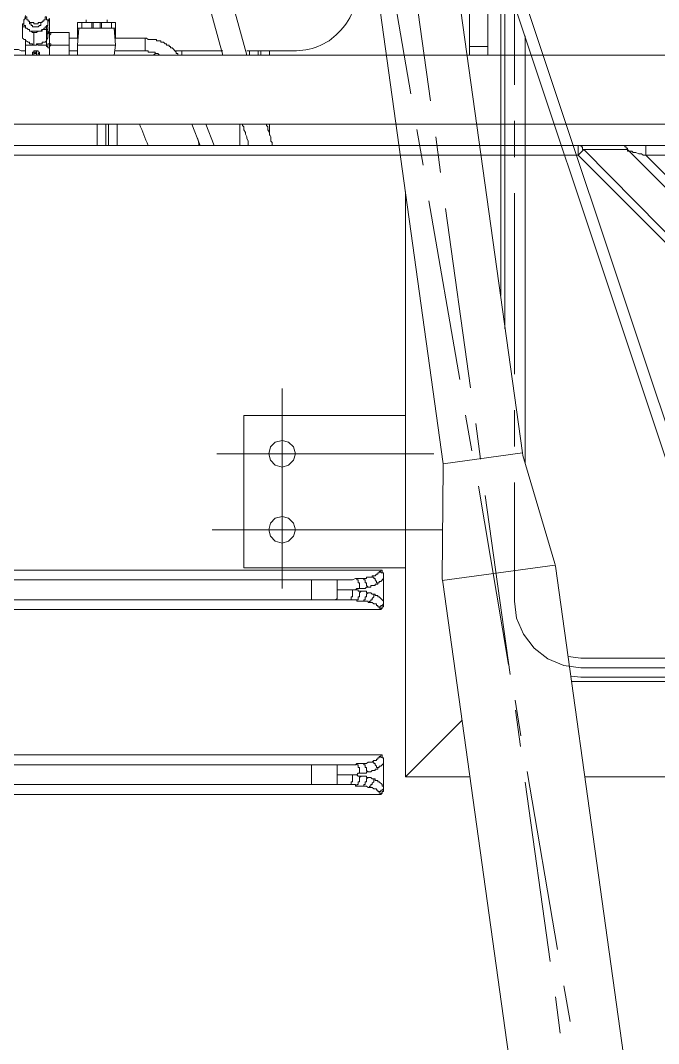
# Model space of a CAD drawing. Header units: millimetres. Extents: x 25083 to 52777, y 24772 to 45779.
# Drawn here: x 49148.9 to 49317, y 36338.2 to 36607.4 of the extents above; entities that cross this region are included whole.
import ezdxf

# ---------------------------------------------------------------- set-up
doc = ezdxf.new("R2010")
doc.units = ezdxf.units.MM
doc.layers.add('小车', color=7, linetype='Continuous')
doc.styles.get("Standard").update_dxf_attribs({"font": ''})
doc.styles.get('Standard').set_extended_font_data('SimSun')
doc.dimstyles.new('15', dxfattribs={"dimtxt": 15, "dimasz": 10, "dimexe": 2, "dimexo": 1, "dimgap": 1, "dimtad": 1, "dimdsep": 46, "dimtxsty": 'Standard', "dimcen": 2.5, "dimadec": 0, "dimazin": 0, "dimtfac": 1, "dimtmove": 2, "dimatfit": 3, "dimfxl": 1, "dimtolj": 1, "dimarcsym": 0})

# ---------------------------------------------------------------- blocks, each defined once
blk = doc.blocks.new('zw$D2F4')
at = {"color": 7, "lineweight": 5}
for points in [[(377.3, 717.84), (377.3, 761.66)], [(382.13, 761.66), (382.13, 717.84)], [(313.06, 738.26), (318.63, 717.84)], [(307.11, 736.78), (312.31, 717.84)], [(260.69, 727.86), (260.32, 727.86), (260.32, 727.49), (259.95, 727.12), (259.95, 726.75)], [(261.44, 726.38), (261.44, 726.75), (261.07, 726.75), (261.07, 727.12), (260.69, 727.12), (260.69, 727.86)], [(265.52, 727.86), (265.52, 727.12), (265.15, 727.12), (265.15, 726.75), (264.78, 726.75), (264.78, 726.38), (264.41, 726.38)], [(266.26, 726.01), (266.26, 727.12), (265.89, 727.12), (265.89, 727.49), (265.89, 727.86), (265.52, 727.86)], [(266.64, 724.15), (266.64, 727.49)], [(276.29, 726.38), (276.29, 727.12)], [(281.86, 726.38), (281.86, 727.12)], [(259.58, 725.26), (259.58, 726.01), (259.95, 726.01), (259.95, 726.75)], [(259.58, 722.29), (259.58, 725.26)], [(261.07, 724.52), (260.69, 724.89), (260.32, 724.89), (260.32, 725.26), (259.58, 725.26)], [(259.95, 726.75), (259.95, 725.64), (260.32, 725.64), (260.32, 725.26), (260.32, 724.89), (260.69, 724.89), (261.07, 724.52)], [(261.07, 724.52), (261.44, 724.52), (261.44, 724.15), (263.29, 724.15), (264.04, 724.15)], [(262.55, 723.78), (262.18, 723.78), (261.81, 724.15), (261.44, 724.15), (261.44, 724.52), (261.07, 724.52)], [(262.92, 726.01), (262.55, 726.01), (262.55, 726.38), (261.44, 726.38)], [(261.81, 726.01), (261.44, 726.01), (261.44, 726.38)], [(264.41, 726.38), (264.41, 725.64), (264.04, 725.64), (263.66, 725.26), (262.18, 725.26), (262.18, 725.64), (261.81, 725.64), (261.81, 726.01)], [(264.41, 726.38), (263.66, 726.38), (263.66, 726.01), (262.92, 726.01)], [(264.04, 724.15), (264.41, 724.15), (264.78, 724.52), (265.15, 724.52), (265.15, 724.89), (265.52, 724.89), (265.52, 725.26), (265.89, 725.26), (265.89, 725.64), (266.26, 725.64), (266.26, 726.01)], [(265.89, 724.52), (264.78, 724.52), (264.78, 724.15), (264.04, 724.15)], [(266.26, 726.01), (266.26, 725.64), (265.89, 725.26), (265.89, 724.52)], [(265.89, 721.55), (265.89, 724.52)], [(266.26, 724.52), (266.26, 724.15), (265.89, 724.15), (265.89, 723.78)], [(266.26, 725.26), (266.26, 724.89)], [(266.26, 724.89), (266.26, 725.26)], [(266.26, 725.26), (266.26, 724.89)], [(266.26, 724.89), (266.26, 724.52)], [(266.26, 724.52), (266.26, 724.89)], [(266.26, 724.89), (266.26, 724.52)], [(266.26, 724.89), (266.26, 724.52)], [(266.26, 724.15), (266.26, 724.52)], [(266.26, 724.15), (266.26, 724.52)], [(266.26, 724.52), (266.26, 724.15)], [(266.26, 723.78), (266.26, 724.52)], [(274.06, 726.38), (277.78, 726.38)], [(274.06, 722.29), (274.06, 726.38)], [(278.15, 724.89), (274.06, 724.89)], [(283.72, 724.89), (274.06, 724.89)], [(274.06, 720.44), (274.43, 724.89)], [(278.15, 724.89), (274.43, 724.89)], [(275.18, 724.89), (275.18, 726.38)], [(278.89, 724.89), (276.66, 724.89)], [(276.66, 724.89), (278.15, 724.89)], [(277.78, 726.38), (277.78, 724.89)], [(278.89, 726.38), (277.78, 726.38)], [(278.15, 726.38), (278.15, 724.89)], [(278.89, 726.38), (280.38, 726.38)], [(281.12, 724.89), (278.89, 724.89)], [(280, 726.38), (280, 724.89)], [(284.09, 724.89), (280, 724.89)], [(283.72, 724.89), (280, 724.89)], [(280, 724.89), (281.12, 724.89)], [(280.38, 726.38), (284.09, 726.38)], [(280.38, 726.38), (280.38, 724.89)], [(282.98, 726.38), (282.98, 724.89)], [(283.72, 724.89), (284.09, 722.29)], [(284.09, 720.44), (283.72, 724.89)], [(284.09, 726.38), (284.09, 722.29)], [(260.32, 718.21), (260.32, 721.92)], [(264.04, 724.15), (263.66, 724.15), (263.29, 723.78), (262.55, 723.78)], [(262.55, 720.44), (262.55, 723.78)], [(265.89, 723.78), (265.89, 723.41)], [(265.89, 723.41), (265.89, 723.78)], [(266.26, 723.78), (265.89, 723.41)], [(265.89, 723.41), (266.26, 723.41), (266.26, 723.78)], [(266.26, 724.15), (266.26, 723.78)], [(266.26, 722.66), (266.26, 723.78), (266.64, 724.15)], [(266.64, 723.41), (266.26, 723.78)], [(266.64, 722.29), (266.64, 723.78), (266.26, 723.78)], [(266.26, 720.07), (266.26, 720.81), (266.64, 720.81), (266.64, 721.92)], [(271.83, 723.78), (266.64, 723.78)], [(266.64, 723.78), (266.64, 723.04)], [(266.64, 722.29), (266.64, 723.04), (267.01, 723.41), (267.01, 723.78)], [(266.64, 723.04), (266.64, 722.29)], [(266.64, 722.29), (266.64, 721.92)], [(266.64, 721.92), (266.64, 721.18)], [(267.01, 720.44), (267.01, 720.81), (266.64, 720.81), (266.64, 721.92)], [(271.83, 721.92), (271.83, 723.78)], [(271.83, 723.78), (271.83, 721.92)], [(271.83, 722.29), (274.06, 722.29)], [(271.83, 720.44), (271.83, 721.92)], [(271.83, 721.92), (271.83, 720.44)], [(284.09, 722.29), (291.89, 722.29)], [(291.89, 722.29), (291.89, 718.95)], [(291.89, 722.29), (292.26, 722.29), (292.63, 721.92), (294.86, 721.92), (294.86, 721.55), (295.97, 721.55), (295.97, 721.18), (296.72, 721.18), (297.09, 720.81), (297.46, 720.81), (297.46, 720.44), (298.2, 720.44), (298.2, 720.07), (298.57, 720.07), (298.57, 719.69), (298.94, 719.69), (300.06, 718.58), (300.06, 718.21), (300.43, 718.21), (300.43, 717.84)], [(262.18, 720.44), (260.32, 720.44)], [(261.07, 721.18), (261.44, 721.18), (261.44, 720.81), (262.18, 720.81), (262.18, 720.44), (262.55, 720.44)], [(262.18, 718.21), (262.18, 718.58), (262.55, 718.58), (262.55, 718.95), (262.92, 718.95), (263.66, 718.95), (263.66, 718.58), (264.04, 718.58), (264.04, 718.21)], [(262.55, 720.44), (263.29, 720.44), (263.29, 720.81), (264.04, 720.81)], [(265.89, 720.44), (263.66, 720.44), (263.29, 720.81)], [(264.04, 720.81), (263.29, 720.81)], [(263.29, 718.21), (263.29, 718.95)], [(263.29, 718.21), (263.29, 718.95)], [(264.04, 720.81), (264.78, 720.81), (264.78, 721.18), (265.52, 721.18), (265.89, 721.55)], [(265.89, 721.55), (265.89, 720.07)], [(265.89, 720.07), (266.26, 720.07)], [(266.64, 718.21), (266.64, 719.69), (266.26, 719.69), (266.26, 720.07)], [(266.64, 721.18), (266.64, 720.44)], [(266.64, 720.44), (266.64, 718.21)], [(266.64, 718.95), (266.64, 720.07), (267.01, 720.44)], [(267.01, 720.44), (271.83, 720.44)], [(271.83, 717.84), (271.83, 720.44)], [(271.83, 720.44), (271.83, 718.95)], [(271.83, 718.95), (274.06, 718.95)], [(271.83, 718.95), (271.83, 717.84)], [(274.06, 720.44), (284.09, 720.44)], [(284.09, 720.44), (274.06, 720.44)], [(274.06, 720.44), (274.06, 717.84)], [(274.06, 720.44), (275.18, 720.44)], [(275.92, 720.44), (277.03, 720.44)], [(277.78, 720.44), (278.52, 720.44)], [(279.26, 720.44), (280.38, 720.44)], [(281.12, 720.44), (281.86, 720.44)], [(281.86, 720.44), (282.6, 720.44)], [(282.6, 720.44), (284.09, 720.44)], [(284.09, 720.44), (283.72, 717.84)], [(284.09, 718.95), (292.26, 718.95)], [(284.09, 718.95), (291.89, 718.95)], [(292.26, 718.95), (291.89, 718.95)], [(291.89, 718.95), (292.63, 718.95), (292.63, 718.58), (294.49, 718.58), (294.49, 718.21), (295.23, 718.21), (295.6, 717.84)], [(312.31, 718.95), (299.69, 718.95)], [(321.6, 718.95), (318.63, 718.95)], [(319.37, 718.95), (319.37, 717.84)], [(322.34, 718.95), (321.6, 718.95)], [(321.6, 717.84), (321.6, 718.95)], [(330.88, 718.95), (322.34, 718.95)], [(322.34, 718.95), (322.34, 717.84)], [(324.57, 718.95), (324.57, 717.84)], [(382.13, 720.07), (377.3, 720.07)], [(108.81, 717.84), (468.66, 717.84)], [(260.32, 717.84), (260.32, 718.21)], [(262.18, 717.84), (262.18, 718.21)], [(262.55, 717.84), (262.18, 717.84), (262.18, 718.21)], [(262.55, 718.21), (262.55, 718.58), (262.92, 718.58)], [(262.55, 717.84), (262.55, 718.21)], [(262.55, 718.21), (262.92, 718.21)], [(262.92, 718.58), (263.29, 718.58)], [(262.92, 718.21), (262.92, 718.58)], [(262.92, 718.21), (263.29, 718.21)], [(262.92, 718.21), (263.29, 718.21)], [(263.29, 718.21), (262.92, 718.21)], [(262.92, 718.21), (263.29, 718.21)], [(263.29, 717.84), (263.29, 718.21)], [(264.04, 718.21), (264.04, 717.84), (263.66, 717.84)], [(264.04, 718.21), (263.66, 718.21), (263.66, 717.84)], [(266.64, 718.21), (266.64, 717.84)], [(108.81, 699.64), (459, 699.64)], [(279.26, 694.07), (279.26, 699.64)], [(281.49, 694.07), (281.49, 699.64)], [(282.23, 699.64), (282.23, 694.07)], [(284.46, 694.07), (284.46, 699.64)], [(304.14, 699.64), (306.37, 694.07)], [(307.86, 699.64), (310.08, 694.07)], [(316.77, 694.07), (316.77, 699.64)], [(317.51, 699.64), (317.51, 699.27), (317.88, 698.9), (317.88, 698.15), (318.25, 697.41), (318.25, 697.04), (318.63, 696.3), (318.63, 695.93), (319, 695.18), (319, 694.07)], [(323.83, 699.64), (323.83, 699.27), (324.2, 698.9), (324.2, 698.15), (324.57, 697.41), (324.57, 697.04), (324.94, 696.3), (324.94, 695.18), (325.31, 694.81), (325.31, 694.07)], [(324.57, 699.64), (324.57, 696.67)], [(461.97, 694.07), (166, 694.07)], [(405.9, 694.07), (405.9, 691.47)], [(407.38, 692.96), (407.01, 692.96), (407.01, 693.7), (406.64, 693.7), (406.64, 694.07), (406.27, 694.07), (405.9, 694.07)], [(405.9, 691.47), (407.38, 692.96)], [(407.38, 692.96), (434.49, 665.48)], [(418.89, 692.96), (407.38, 692.96)], [(417.41, 694.07), (418.15, 694.07), (418.15, 693.7), (418.52, 693.7), (418.52, 693.33), (418.89, 693.33), (418.89, 692.96)], [(418.89, 692.96), (440.43, 671.42)], [(418.89, 692.96), (418.89, 692.58), (420.01, 692.58), (420.38, 692.21), (421.12, 692.21), (421.86, 691.84), (422.61, 691.84), (422.98, 691.47), (423.72, 691.47)], [(423.72, 691.47), (423.72, 694.07)], [(166, 691.47), (405.9, 691.47)], [(433.38, 663.99), (405.9, 691.47)], [(423.72, 691.47), (435.98, 679.22)], [(423.72, 691.47), (461.97, 691.47)], [(353.91, 582.29), (88.01, 582.29)], [(353.53, 581.92), (353.53, 581.55), (353.16, 581.55), (353.16, 581.18), (352.79, 581.18), (352.42, 580.81), (351.68, 580.81), (351.68, 580.43)], [(353.53, 581.92), (353.91, 581.92), (353.91, 582.29)], [(354.65, 581.55), (354.28, 581.55), (354.28, 582.29), (353.91, 582.29)], [(354.65, 580.06), (354.65, 581.55)], [(342.02, 579.69), (102.5, 579.69)], [(335.71, 579.69), (335.71, 574.49)], [(342.02, 579.69), (346.48, 579.69), (347.22, 580.06), (347.59, 580.06)], [(342.39, 577.09), (342.39, 579.69), (342.02, 579.69)], [(347.59, 580.06), (349.08, 580.06)], [(347.59, 580.06), (347.59, 579.69), (347.96, 579.69), (347.96, 578.95), (348.33, 578.95), (348.33, 578.21), (348.33, 577.46), (348.71, 577.46)], [(349.08, 580.06), (350.19, 580.06), (350.19, 580.43), (351.68, 580.43)], [(349.08, 580.06), (349.45, 580.06), (349.45, 579.69), (349.82, 579.69), (349.82, 578.95), (350.19, 578.95), (350.19, 578.21), (350.56, 577.83)], [(353.16, 578.58), (353.16, 578.95), (352.79, 578.95), (352.79, 579.32), (352.42, 579.69), (352.42, 580.06), (352.05, 580.06), (352.05, 580.43), (351.68, 580.43)], [(354.65, 580.06), (353.91, 579.32), (353.53, 579.32), (353.53, 578.95), (353.16, 578.95), (353.16, 578.58)], [(354.65, 574.12), (354.65, 580.06)], [(342.02, 574.49), (342.39, 574.86), (342.39, 575.61), (342.39, 577.09)], [(342.39, 577.09), (347.22, 577.09), (347.59, 577.46), (348.71, 577.46)], [(342.39, 577.09), (346.48, 577.09)], [(345.74, 574.49), (346.11, 574.49), (346.11, 575.24), (346.48, 575.24), (346.48, 575.98), (346.48, 577.09)], [(346.48, 577.09), (347.96, 577.09), (347.96, 576.72), (348.71, 576.72)], [(347.59, 574.12), (347.59, 574.49), (347.96, 574.49), (347.96, 575.24), (348.33, 575.24), (348.33, 575.98), (348.33, 576.35), (348.71, 576.72)], [(350.56, 577.83), (350.19, 577.83), (349.82, 577.46), (348.71, 577.46)], [(350.56, 576.35), (350.19, 576.35), (350.19, 576.72), (348.71, 576.72)], [(349.08, 574.12), (349.45, 574.12), (349.45, 574.49), (349.82, 574.49), (349.82, 575.24), (350.19, 575.24), (350.19, 575.98), (350.56, 576.35)], [(350.56, 577.83), (351.31, 577.83), (351.31, 578.21), (352.42, 578.21), (352.42, 578.58), (352.79, 578.58)], [(352.05, 575.98), (351.68, 575.98), (351.31, 576.35), (350.56, 576.35)], [(342.02, 574.49), (102.5, 574.49)], [(345.74, 574.49), (342.02, 574.49)], [(347.59, 574.12), (347.59, 574.49), (345.74, 574.49)], [(349.08, 574.12), (347.59, 574.12)], [(350.93, 573.75), (350.56, 573.75), (350.56, 574.12), (349.08, 574.12)], [(350.93, 573.75), (350.93, 574.12), (351.31, 574.12), (351.31, 574.49), (351.68, 574.49), (351.68, 574.86), (352.05, 575.24), (352.05, 575.98)], [(353.53, 572.64), (353.16, 572.64), (353.16, 573.01), (352.79, 573.01), (352.79, 573.38), (352.05, 573.38), (351.68, 573.75), (351.31, 573.75), (350.93, 573.75)], [(352.05, 575.98), (352.42, 575.98)], [(352.05, 575.98), (352.42, 575.98)], [(352.42, 575.98), (352.42, 575.61), (353.16, 575.61), (353.16, 575.24), (353.53, 575.24), (354.65, 574.12)], [(354.65, 573.38), (354.65, 574.12)], [(88.01, 571.89), (353.91, 571.89)], [(353.53, 572.64), (353.91, 572.64), (353.91, 573.01), (354.28, 573.01), (354.65, 573.38)], [(353.91, 572.26), (353.53, 572.26), (353.53, 572.64)], [(353.91, 571.89), (353.91, 572.26)], [(354.28, 572.26), (354.28, 572.64), (354.65, 572.64), (354.65, 573.38)], [(353.91, 533.64), (88.01, 533.64)], [(353.53, 533.27), (353.53, 532.9), (353.16, 532.9), (353.16, 532.53), (352.79, 532.53), (352.79, 532.16), (352.05, 532.16), (351.68, 531.79)], [(353.53, 533.27), (353.91, 533.27), (353.91, 533.64)], [(354.65, 532.9), (354.28, 532.9), (354.28, 533.64), (353.91, 533.64)], [(342.02, 531.04), (102.5, 531.04)], [(335.71, 531.04), (335.71, 525.84)], [(342.02, 531.04), (347.22, 531.04), (347.59, 531.41)], [(342.39, 528.44), (342.39, 531.04), (342.02, 531.04)], [(347.59, 531.41), (349.08, 531.41)], [(347.59, 531.41), (347.59, 531.04), (347.96, 531.04), (347.96, 530.3), (348.33, 530.3), (348.33, 529.56), (348.33, 528.82), (348.71, 528.82)], [(349.08, 531.41), (350.19, 531.41), (350.56, 531.79), (351.68, 531.79)], [(349.08, 531.41), (349.45, 531.41), (349.45, 531.04), (349.82, 531.04), (349.82, 530.3), (350.19, 530.3), (350.19, 529.56), (350.56, 529.19)], [(353.16, 529.93), (353.16, 530.3), (352.79, 530.3), (352.79, 530.67), (352.42, 531.04), (352.42, 531.41), (352.05, 531.41), (352.05, 531.79), (351.68, 531.79)], [(354.65, 531.41), (353.91, 530.67), (353.53, 530.67), (353.53, 530.3), (353.16, 530.3), (353.16, 529.93)], [(354.65, 531.41), (354.65, 532.9)], [(354.65, 525.47), (354.65, 531.41)], [(342.02, 525.84), (342.39, 525.84), (342.39, 526.96), (342.39, 528.44)], [(342.39, 528.44), (347.59, 528.44), (347.96, 528.82), (348.71, 528.82)], [(342.39, 528.44), (346.48, 528.44)], [(345.74, 525.84), (346.11, 525.84), (346.11, 526.59), (346.48, 526.59), (346.48, 527.33), (346.48, 528.44)], [(346.48, 528.44), (347.59, 528.44), (347.96, 528.07), (348.71, 528.07)], [(347.59, 525.47), (347.59, 525.84), (347.96, 525.84), (347.96, 526.59), (348.33, 526.59), (348.33, 527.33), (348.33, 527.7), (348.71, 528.07)], [(350.56, 529.19), (350.19, 529.19), (350.19, 528.82), (348.71, 528.82)], [(350.56, 527.7), (350.19, 527.7), (350.19, 528.07), (348.71, 528.07)], [(350.56, 529.19), (351.31, 529.19), (351.68, 529.56), (352.42, 529.56), (352.42, 529.93), (352.79, 529.93)], [(342.02, 525.84), (102.5, 525.84)], [(345.74, 525.84), (342.02, 525.84)], [(347.59, 525.47), (347.22, 525.47), (347.22, 525.84), (345.74, 525.84)], [(349.08, 525.47), (347.59, 525.47)], [(349.08, 525.47), (349.45, 525.47), (349.45, 525.84), (349.82, 525.84), (349.82, 526.59), (350.19, 526.59), (350.19, 527.33), (350.56, 527.7)], [(350.93, 525.1), (350.56, 525.1), (350.19, 525.47), (349.08, 525.47)], [(352.05, 527.33), (351.68, 527.33), (351.31, 527.7), (350.56, 527.7)], [(350.93, 525.1), (350.93, 525.47), (351.31, 525.47), (351.31, 525.84), (351.68, 525.84), (351.68, 526.22), (352.05, 526.59), (352.05, 527.33)], [(353.53, 523.99), (353.16, 523.99), (353.16, 524.36), (352.79, 524.36), (352.79, 524.73), (352.05, 524.73), (351.68, 525.1), (351.31, 525.1), (350.93, 525.1)], [(352.05, 527.33), (352.42, 527.33)], [(352.05, 527.33), (352.42, 527.33)], [(352.42, 527.33), (352.42, 526.96), (353.16, 526.96), (353.16, 526.59), (353.53, 526.59), (354.28, 525.84), (354.28, 525.47), (354.65, 525.47)], [(354.65, 524.73), (354.65, 525.47)], [(88.01, 523.24), (353.91, 523.24)], [(353.53, 523.99), (353.91, 523.99), (353.91, 524.36), (354.28, 524.36), (354.65, 524.73)], [(353.91, 523.62), (353.53, 523.62), (353.53, 523.99)], [(353.91, 523.24), (353.91, 523.62)], [(354.28, 523.62), (354.28, 523.99), (354.65, 523.99), (354.65, 524.73)]]:
    blk.add_lwpolyline(points, dxfattribs=at)
at = {"color": 7, "lineweight": 0}
blk.add_lwpolyline([(241.38, 729.35), (241.75, 728.98), (241.75, 728.61), (242.13, 728.23), (242.5, 727.49), (243.61, 726.38), (244.35, 726.01), (246.95, 723.41), (247.7, 723.04), (248.07, 723.04), (248.81, 722.66), (249.55, 721.92), (250.3, 721.55), (250.67, 721.55), (252.15, 720.81), (252.52, 720.81), (254.01, 720.07), (254.75, 720.07), (255.12, 719.69), (255.87, 719.69), (256.61, 719.32), (258.47, 719.32), (259.21, 718.95), (260.32, 718.95)], dxfattribs=at)
at = {"color": 7, "lineweight": 5}
for points in [[(342.76, 723.78), (346.11, 726.75), (347.59, 731.21), (347.59, 735.29)], [(260.32, 728.23), (260.32, 727.86), (259.95, 727.12), (259.95, 726.75)], [(266.64, 727.49), (266.26, 726.75), (266.26, 726.38), (266.26, 726.01)], [(266.26, 724.52), (265.89, 724.52), (265.89, 724.52), (265.89, 724.52)], [(265.89, 724.52), (265.89, 724.15), (265.89, 724.15), (265.89, 724.15)], [(266.26, 724.52), (266.26, 724.89), (266.26, 724.89), (266.26, 724.89)], [(266.26, 724.89), (266.26, 724.89), (266.26, 724.89), (266.26, 724.89)], [(266.26, 724.89), (266.26, 724.89), (266.26, 724.89), (266.26, 724.89)], [(266.26, 724.52), (266.26, 724.52), (266.26, 724.52), (266.26, 724.52)], [(266.26, 724.52), (266.26, 724.52), (266.26, 724.52), (266.26, 724.52)], [(266.26, 724.52), (266.26, 724.52), (266.26, 724.52), (266.26, 724.52)], [(266.26, 724.52), (266.26, 724.52), (266.26, 724.52), (266.26, 724.52)], [(266.26, 724.52), (266.26, 724.52), (266.26, 724.52), (266.26, 724.52)], [(259.58, 722.29), (259.95, 721.92), (259.95, 721.92), (260.32, 721.92)], [(260.32, 721.92), (260.32, 721.55), (260.69, 721.55), (261.07, 721.18)], [(265.89, 724.15), (265.89, 724.15), (265.89, 724.15), (265.89, 724.15)], [(265.89, 724.15), (265.89, 724.15), (265.89, 724.15), (265.89, 723.78)], [(265.89, 723.78), (265.89, 723.78), (265.89, 723.78), (265.89, 723.78)], [(265.89, 723.78), (265.89, 723.41), (265.89, 723.41), (265.89, 723.41)], [(265.89, 721.55), (265.89, 721.92), (266.26, 722.29), (266.26, 722.66)], [(266.26, 724.15), (266.26, 724.15), (266.26, 724.15), (266.26, 724.15)], [(266.26, 723.78), (266.26, 723.78), (266.26, 723.78), (266.26, 724.15)], [(266.64, 722.29), (266.64, 722.29), (266.64, 722.29), (266.64, 721.92)], [(266.64, 721.92), (266.64, 722.29), (266.64, 722.29), (266.64, 722.29)], [(330.88, 718.95), (335.34, 718.95), (339.79, 720.44), (342.76, 723.78)], [(264.04, 720.81), (264.41, 720.81), (264.41, 720.81), (264.41, 720.81)], [(265.89, 721.55), (265.89, 721.55), (265.89, 721.55), (265.89, 721.55)], [(266.64, 718.95), (266.64, 718.58), (266.64, 718.58), (266.64, 718.21)], [(301.54, 718.95), (301.54, 718.58), (301.54, 718.21), (301.54, 717.84)], [(262.18, 718.21), (262.18, 718.21), (262.18, 718.21), (262.18, 718.21)], [(264.04, 718.21), (264.04, 718.21), (264.04, 718.21), (264.04, 718.21)], [(266.64, 718.21), (266.64, 718.21), (266.64, 718.21), (266.64, 717.84)], [(266.64, 717.84), (266.64, 718.21), (266.64, 718.21), (266.64, 718.21)], [(294.12, 717.84), (294.12, 717.84), (294.49, 718.21), (294.86, 718.21)], [(290.4, 699.64), (291.15, 697.78), (291.89, 695.93), (292.63, 694.07)], [(305.63, 695.93), (306, 695.18), (306, 694.81), (306, 694.07)], [(354.65, 581.55), (354.28, 581.55), (353.91, 581.55), (353.53, 581.92)], [(351.68, 580.43), (351.68, 580.43), (351.68, 580.43), (351.68, 580.43)], [(352.79, 578.58), (352.79, 578.58), (353.16, 578.58), (353.16, 578.58)], [(353.91, 571.89), (353.91, 571.89), (354.28, 572.26), (354.28, 572.26)], [(353.91, 572.26), (353.91, 572.26), (353.91, 572.26), (353.91, 572.26)], [(353.91, 572.26), (353.91, 572.26), (354.28, 572.26), (354.28, 572.26)], [(354.65, 532.9), (354.28, 532.9), (353.91, 532.9), (353.53, 533.27)], [(351.68, 531.79), (351.68, 531.79), (351.68, 531.79), (351.68, 531.79)], [(352.79, 529.93), (352.79, 529.93), (353.16, 529.93), (353.16, 529.93)], [(353.91, 523.62), (353.91, 523.62), (354.28, 523.62), (354.28, 523.62)], [(353.91, 523.24), (353.91, 523.24), (354.28, 523.62), (354.28, 523.62)], [(353.91, 523.62), (353.91, 523.62), (353.91, 523.62), (353.91, 523.62)]]:
    blk.add_open_spline(points, degree=3, dxfattribs=at)
blk = doc.blocks.new('*D472')
at = {"layer": 'DEFPOINTS', "color": 0}
for p in [(36501.16, 116657.07), (36500.2, 116654.2), (36536.62, 116645.22)]:
    blk.add_point(p, dxfattribs=at)
at = {"layer": '小车', "color": 0, "linetype": 'Continuous', "lineweight": -2}
for p, q in [((36539.79, 116654.71), (36542.96, 116664.19)), ((36502.11, 116656.75), (36538.52, 116644.59)), ((36501.15, 116653.88), (36537.56, 116641.72)), ((36535.67, 116642.36), (36536.62, 116645.22)), ((36532.5, 116632.87), (36529.33, 116623.39))]:
    blk.add_line(p, q, dxfattribs=at)
at = {"layer": '小车', "color": 0}
for points in [[(36538.21, 116655.24), (36541.37, 116654.18), (36536.62, 116645.22)], [(36530.92, 116633.4), (36534.08, 116632.34), (36535.67, 116642.36)]]:
    blk.add_solid(points, dxfattribs=at)
at = {"layer": '小车', "color": 0, "insert": (36529.63, 116624.28), "char_height": 15, "attachment_point": 5, "rotation": 71.5322}
blk.add_mtext('\\A1;3.02', dxfattribs=at)
blk = doc.blocks.new('A$C1A4175F5')
at = {"layer": '小车', "color": 7, "lineweight": 0}
for points in [[(428.216, 502.968), (867.071, 356.403)], [(428.216, 499.749), (866.231, 353.604)], [(229.857, 438.575), (686.91, 374.882)], [(63.554, 431.436), (682.71, 345.205)], [(631.475, 431.856), (631.475, 382.581)], [(656.533, 379.081), (656.533, 423.597)], [(657.653, 381.601), (657.653, 406.658)], [(662.692, 381.601), (662.692, 406.658)], [(657.653, 381.601), (657.933, 378.941)], [(662.692, 381.601), (663.112, 378.241)], [(687.19, 374.742), (683.13, 345.065)], [(687.61, 374.742), (686.91, 374.882)], [(687.61, 374.742), (716.027, 366.342)], [(716.727, 366.202), (713.787, 345.345)], [(826.475, 366.902), (714.207, 366.902)], [(716.727, 366.202), (971.501, 330.646)], [(749.343, 361.583), (842.154, 361.583)], [(845.793, 360.463), (758.162, 360.463)], [(631.475, 352.344), (631.475, 335.406)], [(646.314, 350.244), (631.475, 335.406)], [(683.55, 345.065), (713.087, 345.345)], [(713.787, 345.345), (713.087, 345.345)], [(713.787, 345.345), (971.501, 309.508)], [(666.472, 335.406), (631.475, 335.406)], [(631.475, 335.406), (785.46, 335.406)], [(686.49, 335.406), (726.526, 335.406)], [(686.49, 335.406), (686.49, 292.85)], [(726.526, 335.406), (726.526, 292.85)], [(726.526, 292.85), (686.49, 292.85)]]:
    blk.add_lwpolyline(points, dxfattribs=at)
at = {"layer": '小车', "color": 1, "lineweight": 0}
for points in [[(660.172, 381.601), (660.172, 435.495)], [(660.172, 381.601), (660.732, 377.121), (662.552, 372.922), (665.352, 369.282), (668.992, 366.482), (673.191, 364.663), (677.671, 364.103)], [(567.082, 378.801), (576.461, 377.121)], [(564.002, 376.141), (573.521, 374.882)], [(585.98, 375.441), (632.875, 367.462)], [(582.9, 373.482), (630.076, 366.902)], [(639.455, 365.642), (648.974, 364.383)], [(642.254, 365.782), (651.633, 364.243)], [(677.671, 364.103), (708.887, 364.103)], [(718.406, 364.103), (727.926, 364.103)], [(737.445, 364.103), (785.04, 364.103)], [(794.559, 364.103), (804.078, 364.103)], [(813.597, 364.103), (861.192, 364.103)], [(658.353, 362.983), (705.528, 356.403)], [(661.012, 362.563), (707.908, 354.584)], [(715.047, 355.144), (724.426, 353.884)], [(717.287, 352.904), (726.666, 351.224)], [(733.805, 352.484), (780.98, 345.904)], [(736.045, 349.684), (783.08, 341.565)], [(696.429, 345.065), (696.429, 284.451)], [(790.499, 344.645), (799.878, 343.385)], [(716.447, 342.825), (716.447, 285.711)], [(809.397, 341.985), (856.572, 335.406)], [(792.459, 340.025), (801.838, 338.345)], [(811.217, 336.805), (858.112, 328.686)], [(733.665, 302.929), (681.03, 302.929)]]:
    blk.add_lwpolyline(points, dxfattribs=at)
at = {"layer": '小车', "color": 3, "lineweight": 0}
for points in [[(716.027, 366.342), (716.727, 366.202)], [(682.71, 345.205), (683.55, 345.065)]]:
    blk.add_lwpolyline(points, dxfattribs=at)
at = {"layer": '小车', "color": 7, "lineweight": 0}
for points in [[(699.928, 302.929), (699.508, 304.609), (698.249, 305.869), (696.429, 306.429), (694.749, 305.869), (693.489, 304.609), (692.929, 302.929), (693.489, 301.109), (694.749, 299.849), (696.429, 299.429), (698.249, 299.849), (699.508, 301.109), (699.928, 302.929)], [(719.946, 302.929), (719.526, 304.609), (718.267, 305.869), (716.447, 306.429), (714.767, 305.869), (713.507, 304.609), (712.947, 302.929), (713.507, 301.109), (714.767, 299.849), (716.447, 299.429), (718.267, 299.849), (719.526, 301.109), (719.946, 302.929)]]:
    blk.add_lwpolyline(points, close=True, dxfattribs=at)
at = {"layer": '小车'}
dim = blk.add_linear_dim(base=(568.944, 455.969), p1=(532.523, 464.947), p2=(533.48, 467.813), angle=71.53216, dimstyle='15', override={"dimfxl": 0.18}, dxfattribs=at)
dim.commit()
dim.dimension.update_dxf_attribs({"geometry": '*D472', "text_midpoint": (561.948, 435.023), "dimtype": 129, "insert": (-35967.681, -116189.253)})

msp = doc.modelspace()

# ---------------------------------------------------------------- block references
msp.add_blockref('zw$D2F4', (48889.923, 35880.503))
at = {"layer": '小车', "ltscale": 10, "xscale": -1, "rotation": 270}
msp.add_blockref('A$C1A4175F5', (48914.945, 35776.933), dxfattribs=at)

doc.saveas('drawing.dxf')
